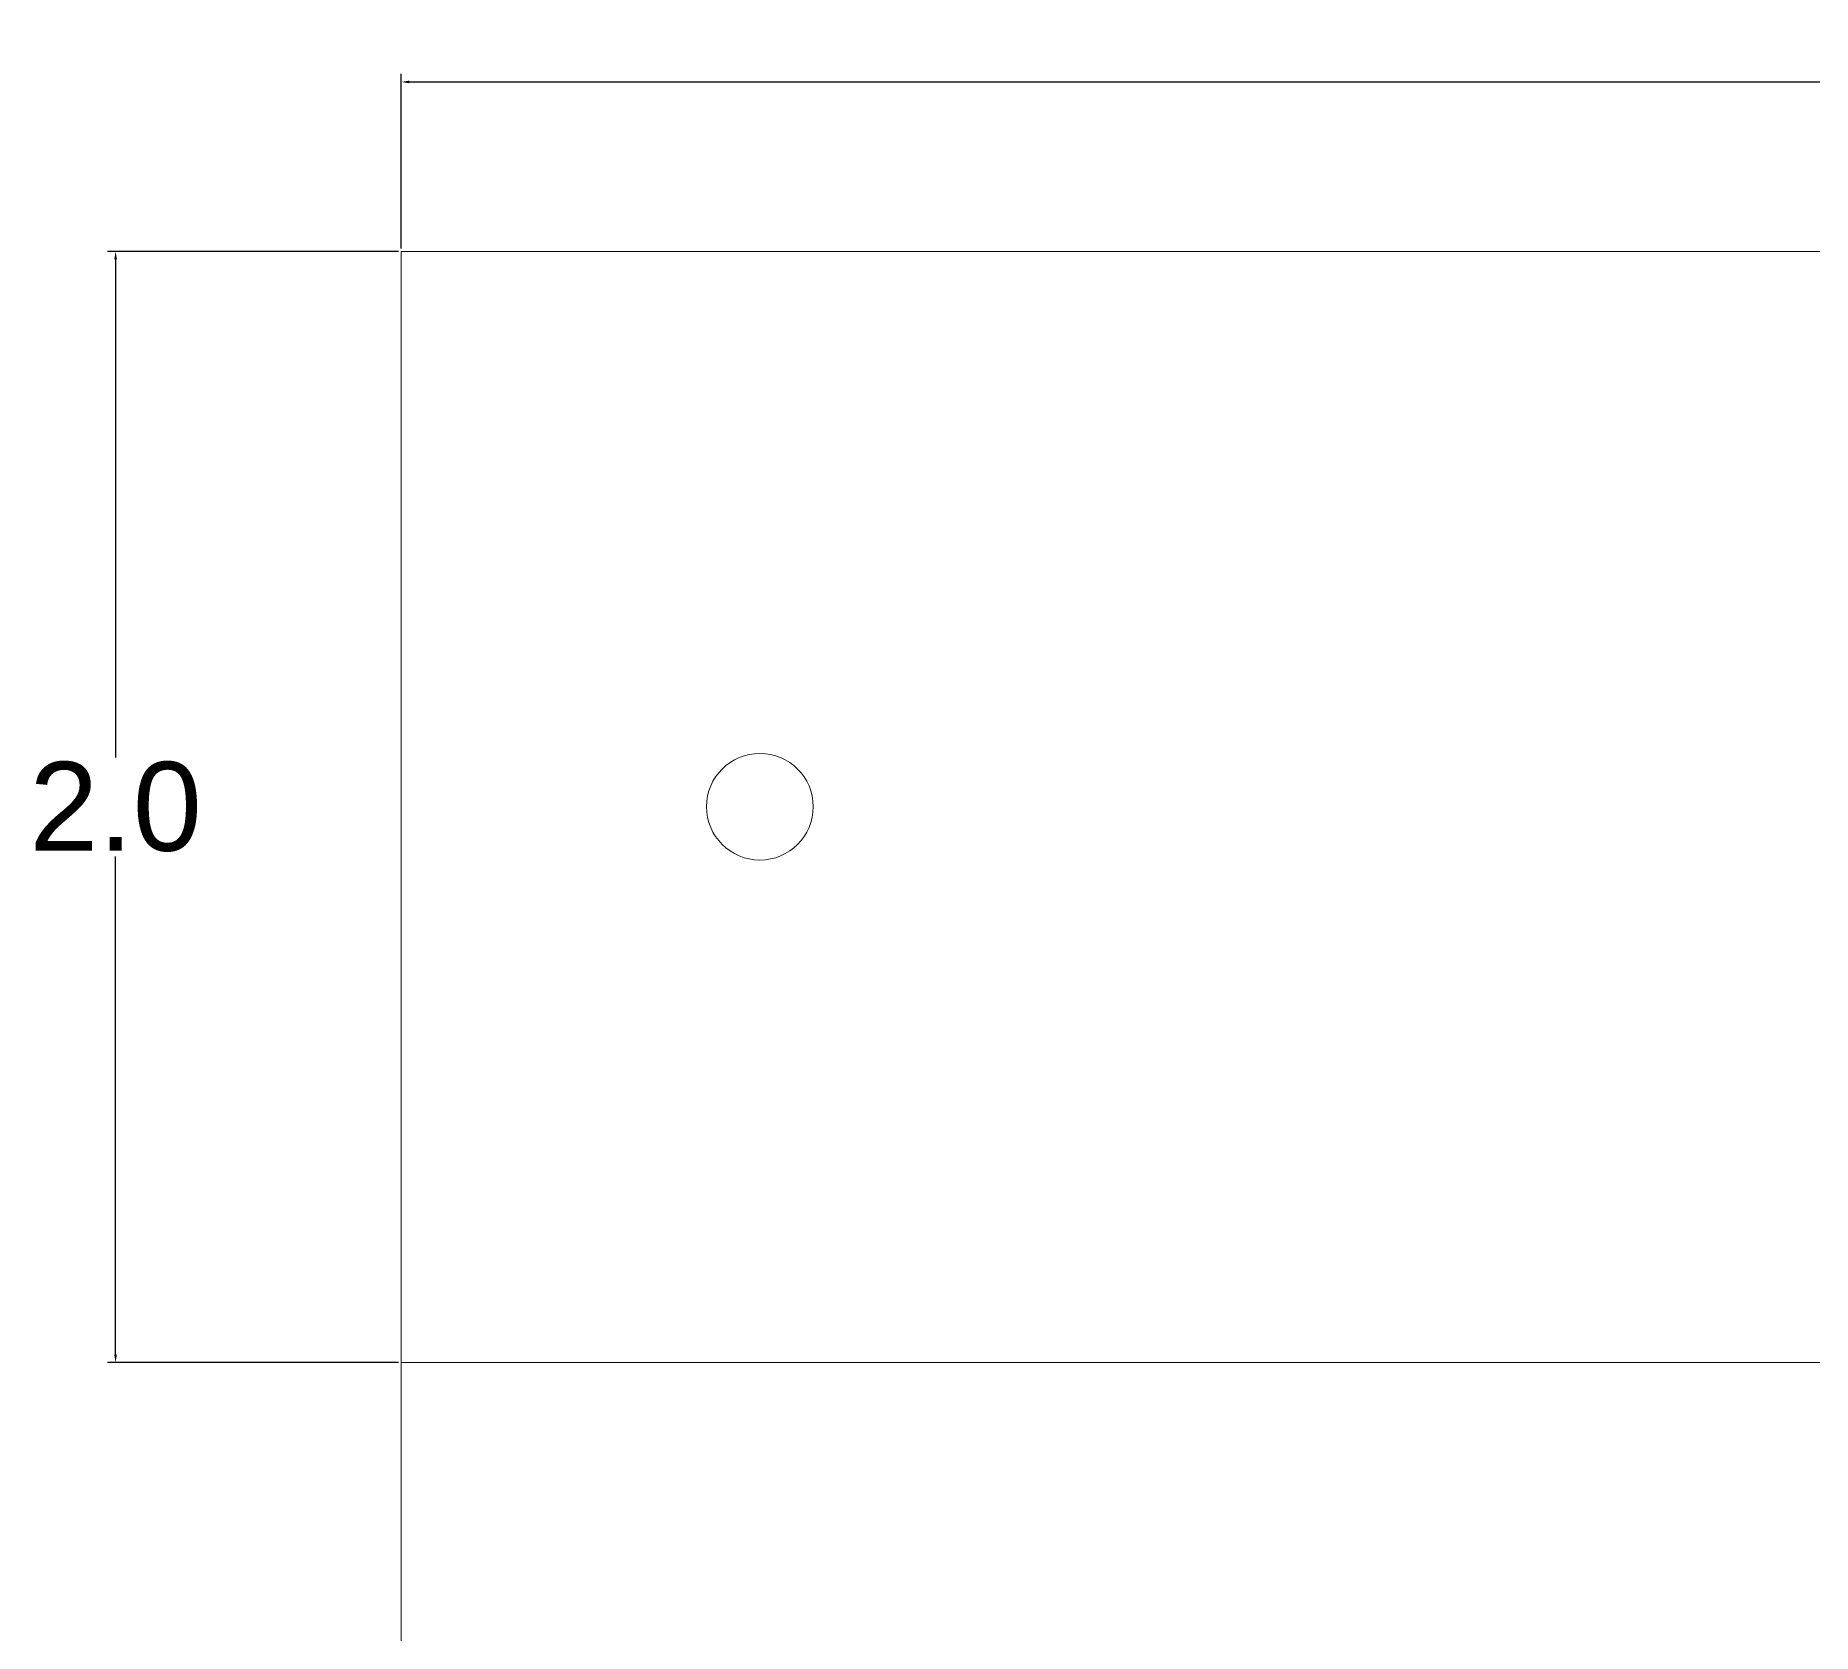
# Model space of a CAD drawing. Header units: inches. Extents: x 1.4 to 84.6, y 7 to 86.9.
# Drawn here: x 1.36 to 41.34, y 50.93 to 86.89 of the extents above; entities that cross this region are included whole.
import ezdxf

# ---------------------------------------------------------------- set-up
doc = ezdxf.new("R2010")
doc.units = ezdxf.units.IN
doc.header["$MEASUREMENT"] = 0
doc.styles.get("Standard").update_dxf_attribs({"font": 'arial.ttf'})
doc.dimstyles.get("Standard").update_dxf_attribs({"dimtxt": 0.18, "dimasz": 0.18, "dimexe": 0.18, "dimexo": 0.0625, "dimgap": 0.09, "dimtad": 0, "dimtih": 1, "dimtoh": 1, "dimdec": 4, "dimzin": 0, "dimdsep": 46, "dimtxsty": 'Standard', "dimcen": 0.09, "dimadec": 0, "dimazin": 0, "dimtfac": 1, "dimtdec": 4, "dimtofl": 0, "dimtmove": 0, "dimatfit": 3, "dimfxl": 1, "dimtolj": 1, "dimtzin": 0, "dimarcsym": 0})

# ---------------------------------------------------------------- blocks, each defined once
blk = doc.blocks.new('*D4')
at = {"color": 0, "lineweight": -2, "transparency": 16777216}
for p, q in [((9.588, 82.093), (9.588, 86.022)), ((84.588, 82.093), (84.588, 86.022)), ((9.768, 85.842), (44.412, 85.842)), ((84.408, 85.842), (49.764, 85.842))]:
    blk.add_line(p, q, dxfattribs=at)
at = {"color": 0, "transparency": 16777216}
for points in [[(9.768, 85.872), (9.768, 85.812), (9.588, 85.842)], [(84.408, 85.872), (84.408, 85.812), (84.588, 85.842)]]:
    blk.add_solid(points, dxfattribs=at)
at = {"layer": 'Defpoints', "color": 0, "transparency": 16777216}
for p in [(84.588, 85.842), (9.588, 82.03), (84.588, 82.03)]:
    blk.add_point(p, dxfattribs=at)
at = {"color": 0, "transparency": 16777216, "insert": (47.088, 85.842), "char_height": 0.18, "attachment_point": 5}
blk.add_mtext('\\A1;{\\H11.11111x;75.0}', dxfattribs=at)
blk = doc.blocks.new('*D5')
at = {"color": 0, "lineweight": -2, "transparency": 16777216}
for p, q in [((9.525, 82.03), (2.983, 82.03)), ((3.163, 81.85), (3.163, 70.641)), ((3.163, 57.21), (3.163, 68.419)), ((9.525, 57.03), (2.983, 57.03))]:
    blk.add_line(p, q, dxfattribs=at)
at = {"color": 0, "transparency": 16777216}
for points in [[(3.133, 81.85), (3.193, 81.85), (3.163, 82.03)], [(3.133, 57.21), (3.193, 57.21), (3.163, 57.03)]]:
    blk.add_solid(points, dxfattribs=at)
at = {"layer": 'Defpoints', "color": 0, "transparency": 16777216}
for p in [(9.588, 82.03), (3.163, 57.03), (9.588, 57.03)]:
    blk.add_point(p, dxfattribs=at)
at = {"color": 0, "transparency": 16777216, "insert": (3.163, 69.53), "char_height": 0.18, "attachment_point": 5}
blk.add_mtext('\\A1;{\\H11.11111x;2.0}', dxfattribs=at)

msp = doc.modelspace()

# ---------------------------------------------------------------- linework, layer by layer
at = {"linetype": 'Continuous', "lineweight": 0}
for p, q in [((10.58787, 57.03032), (10.58787, 57.03032)), ((12.08787, 57.03032), (12.08787, 57.03032))]:
    msp.add_line(p, q, dxfattribs=at)
msp.add_lwpolyline([(84.58787, 57.03032), (84.58787, 82.03032), (9.58787, 82.03032), (9.58787, 57.03032)], dxfattribs=at)
msp.add_lwpolyline([(9.58787, 32.03032), (84.58787, 32.03032), (84.58787, 57.03032), (9.58787, 57.03032)], close=True, dxfattribs=at)
msp.add_circle((17.65787, 69.53512), 1.2, dxfattribs=at)

# ---------------------------------------------------------------- dimensions: what is measured, and where the dimension line sits
dim = msp.add_linear_dim(base=(84.58787, 85.84209), p1=(9.58787, 82.03032), p2=(84.58787, 82.03032), text='{\\H11.11111x;75.0}', dimstyle='Standard')
dim.commit()
dim.dimension.update_dxf_attribs({"geometry": '*D4', "text_midpoint": (47.08787, 85.84209)})
dim = msp.add_linear_dim(base=(3.16305, 57.03032), p1=(9.58787, 82.03032), p2=(9.58787, 57.03032), angle=90, text='{\\H11.11111x;2.0}', dimstyle='Standard')
dim.commit()
dim.dimension.update_dxf_attribs({"geometry": '*D5', "text_midpoint": (3.16305, 69.53032)})

doc.saveas('drawing.dxf')
